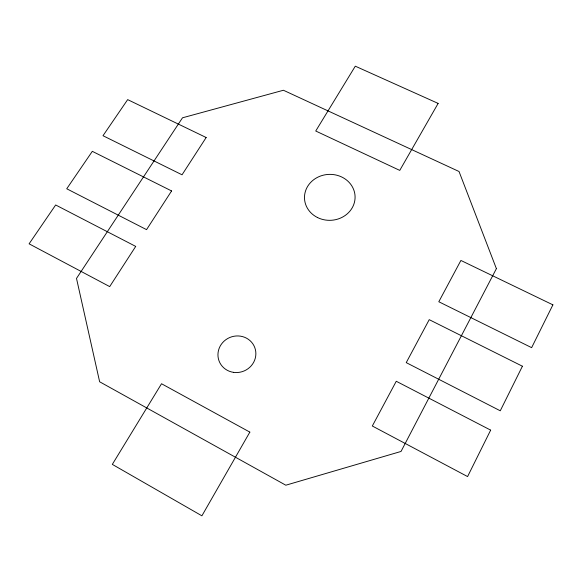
<?xml version="1.0" encoding="UTF-8"?>
<svg xmlns="http://www.w3.org/2000/svg" width="582" height="582" viewBox="0 0 582 582"><rect width="100%" height="100%" fill="white"/><g stroke="black" fill="none" stroke-linecap="round" stroke-linejoin="round"><path stroke-width="0.87" d="M490.662 430.127L467.586 476.578L372.32 426.009L396.262 381.268L490.662 430.127M522.41 366.216L500.265 410.79L406.236 362.63L429.225 319.656L522.41 366.216M552.9 304.844L531.635 347.658L438.806 301.752L460.9 260.452L552.9 304.844M496.395 268.651L401.027 451.45L285.82 485.206L99.631 381.763L76.504 278.429L182.501 117.797L283.419 90.254L459.031 171.501L496.395 268.651M249.845 432.113L201.903 515.819L112.326 464.385L161.527 383.742L249.845 432.113M438.137 103.407L399.761 170.395L315.735 131.008L355.289 66.181L438.137 103.407M135.708 246.404L109.692 286.606L29.1 243.829L55.661 204.973L135.708 246.404M171.595 190.94L146.548 229.643L66.734 188.772L92.32 151.335L171.595 190.94M206.166 137.512L182.042 174.796L102.999 135.715L127.669 99.624L206.166 137.512M317.43 217.501A25.31 22.982 -2.4 0 0 355.085 196.847A25.31 22.982 -2.4 0 0 316.834 177.699A25.31 22.982 -2.4 0 0 317.43 217.501M233.382 372.335A19.075 18.202 -20.8 0 0 254.807 347.658A19.075 18.202 -20.8 0 0 222.528 342.74A19.075 18.202 -20.8 0 0 233.382 372.335"/></g></svg>
